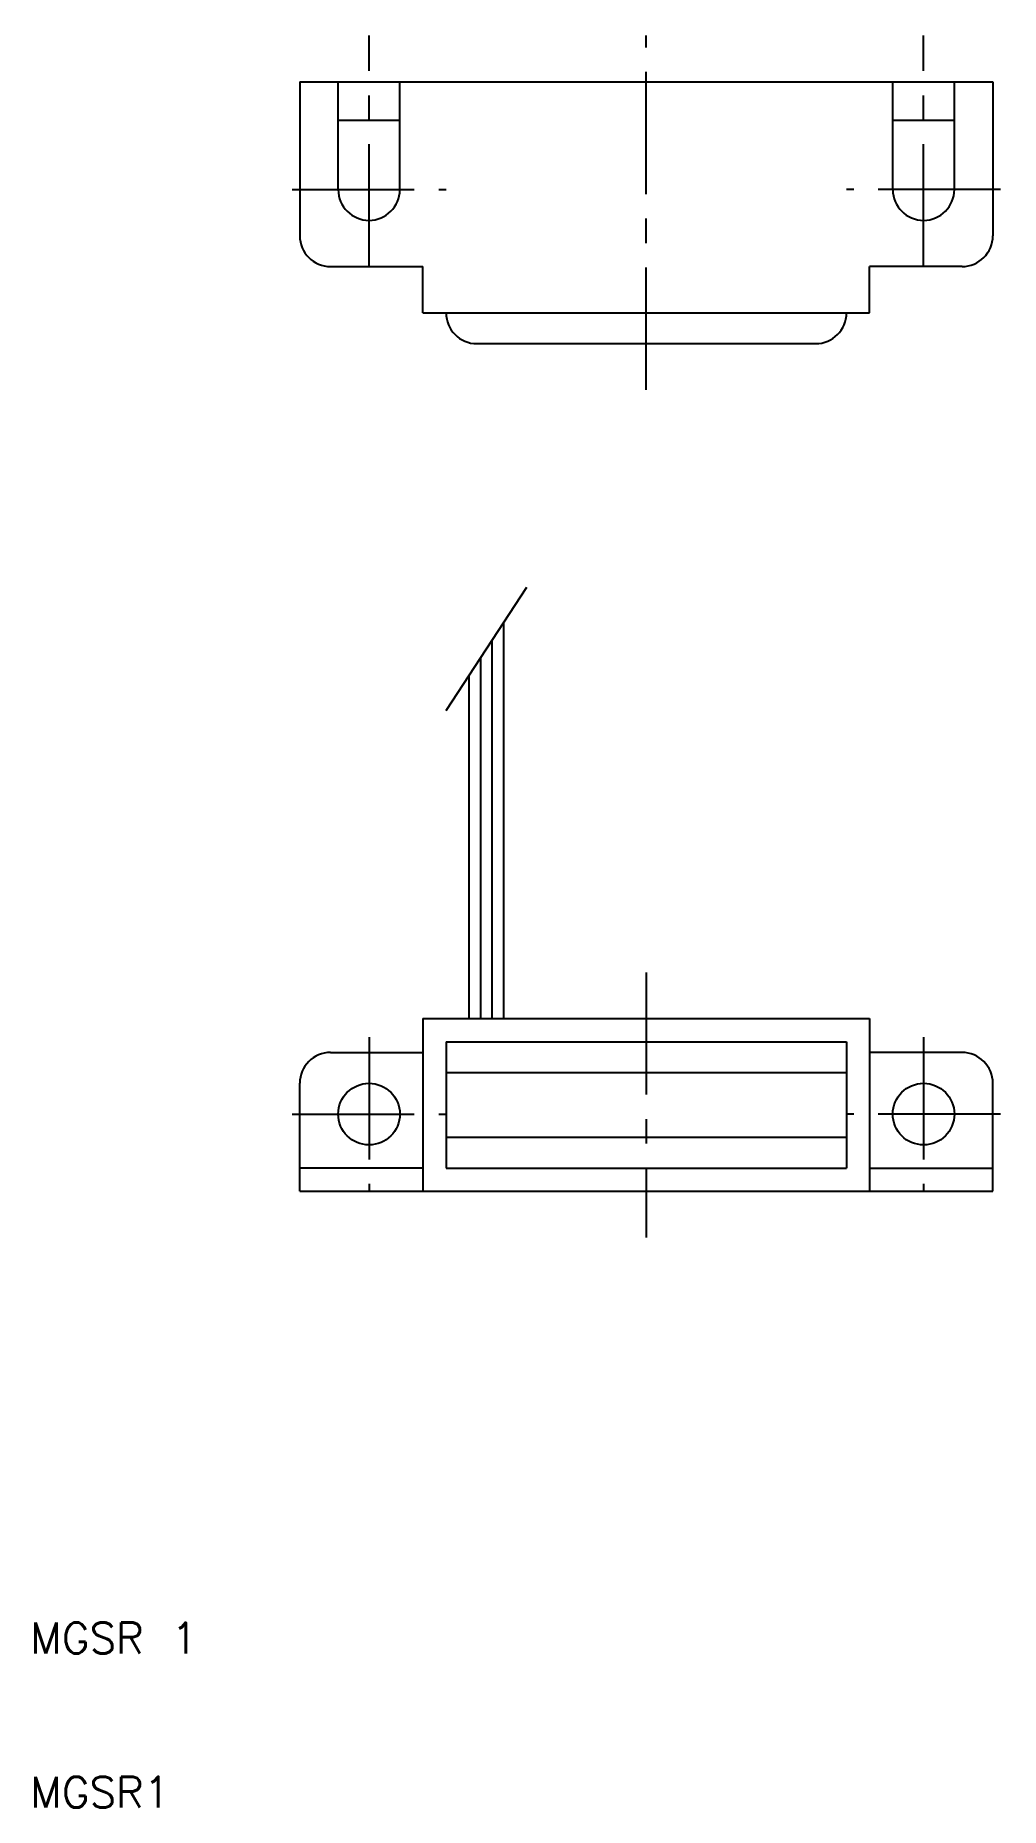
# Model space of a CAD drawing. Extents: x 10 to 73, y 10 to 125.
import ezdxf

# ---------------------------------------------------------------- set-up
doc = ezdxf.new("R2010")
doc.units = 0
doc.header["$LTSCALE"] = 0.25
doc.linetypes.add('CENTER', pattern=[50.8, 31.75, -6.35, 6.35, -6.35])
doc.layers.get('0').update_dxf_attribs({"linetype": 'CONTINUOUS'})
doc.layers.add('CENTER', color=1, linetype='CENTER')
doc.layers.add('PPDETAIL1', color=1, linetype='CONTINUOUS')
doc.styles.get("Standard").update_dxf_attribs({"font": 'txt.shx', "bigfont": 'extfont.shx'})

msp = doc.modelspace()

# ---------------------------------------------------------------- linework, layer by layer
for p, q in [((27.5, 122), (72.5, 122)), ((27.5, 122), (27.5, 112)), ((30, 119.5), (30, 122)), ((34, 119.5), (34, 122)), ((66, 119.5), (66, 122)), ((70, 119.5), (70, 122)), ((72.5, 122), (72.5, 112)), ((30, 115), (30, 119.5)), ((30, 119.5), (34, 119.5)), ((34, 115), (34, 119.5)), ((66, 115), (66, 119.5)), ((66, 119.5), (70, 119.5)), ((70, 115), (70, 119.5)), ((29.5, 110), (35.5, 110)), ((35.5, 107), (35.5, 110)), ((64.5, 107), (64.5, 110)), ((70.5, 110), (64.5, 110)), ((35.5, 107), (37, 107)), ((37, 107), (63, 107)), ((63, 107), (64.5, 107)), ((39, 105), (61, 105)), ((40.75, 61.2), (40.75, 86.91)), ((40, 61.2), (40, 85.77)), ((39.25, 61.2), (39.25, 84.63)), ((38.5, 61.2), (38.5, 83.49)), ((35.5, 61.2), (38.5, 61.2)), ((35.5, 61.2), (35.5, 59)), ((38.5, 61.2), (39.25, 61.2)), ((39.25, 61.2), (40, 61.2)), ((40, 61.2), (40.75, 61.2)), ((40.75, 61.2), (64.5, 61.2)), ((64.5, 61.2), (64.5, 59)), ((29.5, 59), (35.5, 59)), ((35.5, 59), (35.5, 50)), ((37, 59.7), (37, 51.5)), ((37, 59.7), (63, 59.7)), ((63, 59.7), (63, 51.5)), ((64.5, 59), (64.5, 50)), ((70.5, 59), (64.5, 59)), ((37, 57.7), (63, 57.7)), ((27.5, 50), (27.5, 57)), ((72.5, 50), (72.5, 57)), ((37, 53.5), (63, 53.5)), ((35.5, 51.5), (27.5, 51.5)), ((37, 51.5), (63, 51.5)), ((64.5, 51.5), (72.5, 51.5)), ((27.5, 50), (72.5, 50))]:
    msp.add_line(p, q)
for centre in [(32, 55), (68, 55)]:
    msp.add_circle(centre, 2)
for centre, start, end in [((32, 115), 180, 0), ((68, 115), 180, 0), ((29.5, 112), 180, 270), ((70.5, 112), 270, 0), ((39, 107), 180, 270), ((61, 107), 270, 0), ((29.5, 57), 90, 180), ((70.5, 57), 0, 90)]:
    msp.add_arc(centre, 2, start, end)
at = {"layer": 'CENTER', "color": 1, "linetype": 'CENTER'}
for p, q in [((32, 110), (32, 125)), ((50, 102), (50, 125)), ((68, 110), (68, 125)), ((27, 115), (37, 115)), ((73, 115), (63, 115)), ((50, 64.2), (50, 47)), ((32, 60), (32, 50)), ((68, 60), (68, 50)), ((27, 55), (37, 55)), ((73, 55), (63, 55))]:
    msp.add_line(p, q, dxfattribs=at)
at = {"layer": 'PPDETAIL1'}
msp.add_line((37, 81.2), (42.25, 89.2), dxfattribs=at)

# ---------------------------------------------------------------- texts
for s, p in [('MGSR 1', (10, 20)), ('MGSR1', (10, 10))]:
    msp.add_text(s, height=2).set_placement(p)

doc.saveas('drawing.dxf')
